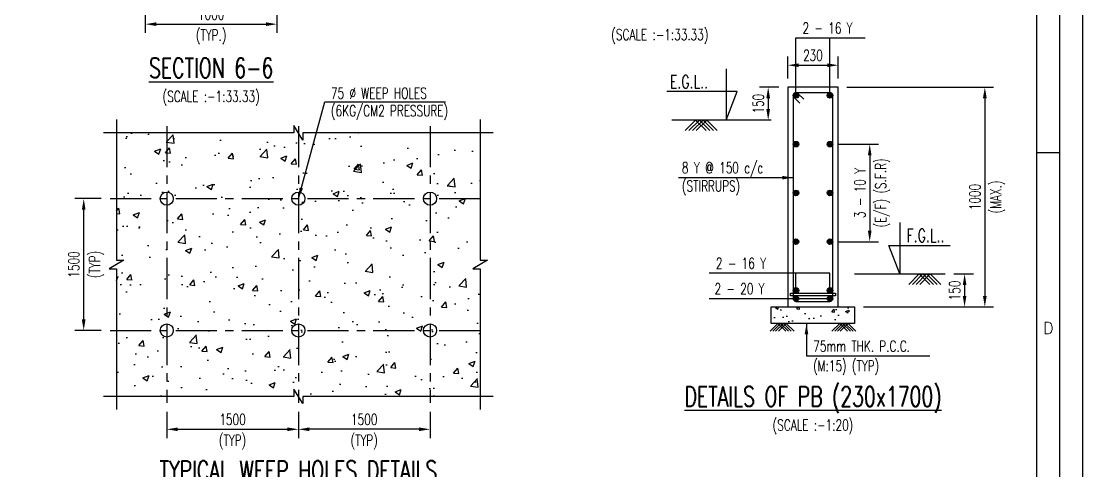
# Model space of a CAD drawing. Header units: millimetres. Extents: x 2843046 to 3042813, y -234641 to -168101.
# Drawn here: x 2906966 to 2931158, y -198694 to -188464 of the extents above; entities that cross this region are included whole.
import ezdxf
from ezdxf.enums import TextEntityAlignment as Align

# ---------------------------------------------------------------- set-up
doc = ezdxf.new("R2010")
doc.units = ezdxf.units.MM
doc.header["$MEASUREMENT"] = 0
doc.header["$PDMODE"] = 34
doc.header["$PDSIZE"] = -5
doc.linetypes.add('CENTER', pattern=[2, 1.25, -0.25, 0.25, -0.25])
doc.linetypes.add('CENTER2', pattern=[28.575, 19.05, -3.175, 3.175, -3.175])
for name, color, linetype in [('LINE CUT', 8, 'Continuous'), ('PNA', 8, 'Continuous'), ('S-CENTER LINE', 8, 'CENTER2'), ('S-COLUMN', 1, 'Continuous'), ('S-CONCRET LINE', 4, 'Continuous'), ('S-DIM-1', 5, 'Continuous'), ('S-LEVEL SECTION', 3, 'Continuous'), ('S-PCC', 9, 'Continuous'), ('S-REINFORCEMENT', 6, 'Continuous'), ('S-STIRUPS)', 3, 'Continuous'), ('S-TEXT', 2, 'Continuous'), ('S-TEXT-1', 4, 'Continuous'), ('S-TITIL', 6, 'Continuous'), ('SHEET', 7, 'Continuous')]:
    doc.layers.add(name, color=color, linetype=linetype)
doc.styles.add('ROMANS', font='simplex.shx', dxfattribs={"width": 0.7})
doc.dimstyles.new('dim100', dxfattribs={"dimtxt": 250, "dimasz": 250, "dimexe": 200, "dimexo": 200, "dimgap": 100, "dimtad": 1, "dimdec": 0, "dimzin": 0, "dimdsep": 46, "dimtxsty": 'ROMANS', "dimcen": 0, "dimclrd": 5, "dimclre": 5, "dimclrt": 4, "dimadec": 0, "dimazin": 0, "dimtfac": 1, "dimtdec": 0, "dimtix": 1, "dimtofl": 0, "dimtmove": 2, "dimatfit": 3, "dimfxl": 0, "dimtolj": 1, "dimtzin": 0, "dimlwd": -1, "dimlwe": -1, "dimarcsym": 0})
doc.dimstyles.new('dim20', dxfattribs={"dimtxt": 250, "dimasz": 250, "dimexe": 200, "dimexo": 200, "dimgap": 100, "dimtad": 1, "dimdec": 0, "dimlfac": 0.2, "dimzin": 0, "dimdsep": 46, "dimtxsty": 'ROMANS', "dimcen": 0, "dimclrd": 5, "dimclre": 5, "dimclrt": 4, "dimadec": 0, "dimazin": 0, "dimtfac": 1, "dimtdec": 0, "dimtix": 1, "dimtofl": 0, "dimtmove": 2, "dimatfit": 3, "dimfxl": 0, "dimtolj": 1, "dimtzin": 0, "dimlwd": -1, "dimlwe": -1, "dimarcsym": 0})
doc.dimstyles.new('dim33.33', dxfattribs={"dimtxt": 250, "dimasz": 250, "dimexe": 200, "dimexo": 200, "dimgap": 100, "dimtad": 1, "dimdec": 0, "dimlfac": 0.333331, "dimzin": 0, "dimdsep": 46, "dimtxsty": 'ROMANS', "dimcen": 0, "dimclrd": 5, "dimclre": 5, "dimclrt": 4, "dimadec": 0, "dimazin": 0, "dimtfac": 1, "dimtdec": 0, "dimtix": 1, "dimtofl": 0, "dimtmove": 2, "dimatfit": 3, "dimfxl": 0, "dimtolj": 1, "dimtzin": 0, "dimlwd": -1, "dimlwe": -1, "dimarcsym": 0})
doc.dimstyles.new('dim50', dxfattribs={"dimtxt": 250, "dimasz": 250, "dimexe": 200, "dimexo": 200, "dimgap": 100, "dimtad": 1, "dimdec": 0, "dimlfac": 0.5, "dimzin": 0, "dimdsep": 46, "dimtxsty": 'ROMANS', "dimcen": 0, "dimclrd": 5, "dimclre": 5, "dimclrt": 4, "dimadec": 0, "dimazin": 0, "dimtfac": 1, "dimtdec": 0, "dimtix": 1, "dimtofl": 0, "dimtmove": 2, "dimatfit": 3, "dimfxl": 0, "dimtolj": 1, "dimtzin": 0, "dimlwd": -1, "dimlwe": -1, "dimarcsym": 0})

# ---------------------------------------------------------------- blocks, each defined once
blk = doc.blocks.new('*D33')
at = {"layer": 'Defpoints', "color": 0, "lineweight": -2}
for p in [(2910282, -197151), (2913282, -197151), (2913282, -197751)]:
    blk.add_point(p, dxfattribs=at)
at = {"layer": 'S-DIM-1', "color": 5}
for p, q in [((2910282, -197351), (2910282, -197951)), ((2913282, -197351), (2913282, -197951)), ((2910532, -197751), (2913032, -197751))]:
    blk.add_line(p, q, dxfattribs=at)
at = {"layer": 'S-DIM-1', "color": 5, "lineweight": -2}
for points in [[(2910532, -197709), (2910532, -197792), (2910282, -197751)], [(2913032, -197792), (2913032, -197709), (2913282, -197751)]]:
    blk.add_solid(points, dxfattribs=at)
at = {"layer": 'S-DIM-1', "color": 4, "char_height": 250, "attachment_point": 5, "style": 'ROMANS'}
for s, insert in [('\\A1;1500', (2911782, -197526)), ('\\A1;(TYP)', (2911782, -198041))]:
    blk.add_mtext(s, dxfattribs=dict(at, insert=insert))
blk = doc.blocks.new('*D34')
at = {"layer": 'Defpoints', "color": 0, "lineweight": -2}
for p in [(2908390, -192501), (2908990, -192501), (2908990, -195501)]:
    blk.add_point(p, dxfattribs=at)
at = {"layer": 'S-DIM-1', "color": 5}
for p, q in [((2908790, -192501), (2908190, -192501)), ((2908390, -195251), (2908390, -192751)), ((2908790, -195501), (2908190, -195501))]:
    blk.add_line(p, q, dxfattribs=at)
at = {"layer": 'S-DIM-1', "color": 5, "lineweight": -2}
for points in [[(2908431, -192751), (2908348, -192751), (2908390, -192501)], [(2908348, -195251), (2908431, -195251), (2908390, -195501)]]:
    blk.add_solid(points, dxfattribs=at)
at = {"layer": 'S-DIM-1', "color": 4, "char_height": 250, "attachment_point": 5, "rotation": 90, "style": 'ROMANS'}
for s, insert in [('\\A1;1500', (2908165, -194001)), ('\\A1;(TYP)', (2908680, -194001))]:
    blk.add_mtext(s, dxfattribs=dict(at, insert=insert))
blk = doc.blocks.new('*D35')
at = {"layer": 'Defpoints', "color": 0, "lineweight": -2}
for p in [(2913282, -197151), (2916282, -197151), (2913282, -197751)]:
    blk.add_point(p, dxfattribs=at)
at = {"layer": 'S-DIM-1', "color": 5}
for p, q in [((2913282, -197351), (2913282, -197951)), ((2916282, -197351), (2916282, -197951)), ((2916032, -197751), (2913532, -197751))]:
    blk.add_line(p, q, dxfattribs=at)
at = {"layer": 'S-DIM-1', "color": 5, "lineweight": -2}
for points in [[(2913532, -197709), (2913532, -197792), (2913282, -197751)], [(2916032, -197792), (2916032, -197709), (2916282, -197751)]]:
    blk.add_solid(points, dxfattribs=at)
at = {"layer": 'S-DIM-1', "color": 4, "char_height": 250, "attachment_point": 5, "style": 'ROMANS'}
for s, insert in [('\\A1;1500', (2914782, -197526)), ('\\A1;(TYP)', (2914782, -198041))]:
    blk.add_mtext(s, dxfattribs=dict(at, insert=insert))
blk = doc.blocks.new('zw$C05B')
at = {"flags": 128}
blk.add_lwpolyline([(0, 0), (82749, 0), (82749, 58210), (0, 58210)], close=True, dxfattribs=at)
at = {"layer": 'PNA'}
blk.add_line((81765, 36282), (82257, 36282), dxfattribs=at)
at = {"layer": 'PNA', "color": 1}
for points in [[(984, 492), (82257, 492), (82257, 57718), (984, 57718)], [(1968, 984), (81765, 984), (81765, 57226), (1968, 57226)]]:
    blk.add_lwpolyline(points, close=True, dxfattribs=at)
at = {"layer": 'PNA', "style": 'ROMANS'}
blk.add_text('D', height=246, dxfattribs=at).set_placement((82011, 32529), align=Align.MIDDLE)
blk = doc.blocks.new('*D64')
at = {"layer": 'Defpoints', "color": 0, "lineweight": -2}
for p in [(2925584, -189965), (2925959, -194965), (2928926, -194965)]:
    blk.add_point(p, dxfattribs=at)
at = {"layer": 'S-DIM-1', "color": 5}
for p, q in [((2925784, -189965), (2929126, -189965)), ((2928926, -190215), (2928926, -194715)), ((2926159, -194965), (2929126, -194965))]:
    blk.add_line(p, q, dxfattribs=at)
at = {"layer": 'S-DIM-1', "color": 5, "lineweight": -2}
for points in [[(2928968, -190215), (2928884, -190215), (2928926, -189965)], [(2928884, -194715), (2928968, -194715), (2928926, -194965)]]:
    blk.add_solid(points, dxfattribs=at)
at = {"layer": 'S-DIM-1', "color": 4, "char_height": 250, "attachment_point": 5, "rotation": 90, "style": 'ROMANS'}
for s, insert in [('\\A1;1000', (2928701, -192465)), ('\\A1;\\Fsimplex.shx|c1;(MAX.)', (2929216, -192465))]:
    blk.add_mtext(s, dxfattribs=dict(at, insert=insert))
blk = doc.blocks.new('*D65')
at = {"layer": 'Defpoints', "color": 0, "lineweight": -2}
for p in [(2925584, -189465), (2924434, -189965), (2925584, -189965)]:
    blk.add_point(p, dxfattribs=at)
at = {"layer": 'S-DIM-1', "color": 5}
for p, q in [((2924434, -189765), (2924434, -189265)), ((2925584, -189765), (2925584, -189265)), ((2924684, -189465), (2925334, -189465))]:
    blk.add_line(p, q, dxfattribs=at)
at = {"layer": 'S-DIM-1', "color": 5, "lineweight": -2}
for points in [[(2924684, -189423), (2924684, -189507), (2924434, -189465)], [(2925334, -189507), (2925334, -189423), (2925584, -189465)]]:
    blk.add_solid(points, dxfattribs=at)
at = {"layer": 'S-DIM-1', "color": 4, "insert": (2925009, -189240), "char_height": 250, "attachment_point": 5, "style": 'ROMANS'}
blk.add_mtext('\\A1;{230}', dxfattribs=at)
blk = doc.blocks.new('*D66')
at = {"layer": 'Defpoints', "color": 0, "lineweight": -2}
for p in [(2925397, -191262), (2925397, -193481), (2926303, -193481)]:
    blk.add_point(p, dxfattribs=at)
at = {"layer": 'S-DIM-1', "color": 5}
for p, q in [((2925597, -191262), (2926503, -191262)), ((2926303, -191512), (2926303, -193231)), ((2925597, -193481), (2926503, -193481))]:
    blk.add_line(p, q, dxfattribs=at)
at = {"layer": 'S-DIM-1', "color": 5, "lineweight": -2}
for points in [[(2926344, -191512), (2926261, -191512), (2926303, -191262)], [(2926261, -193231), (2926344, -193231), (2926303, -193481)]]:
    blk.add_solid(points, dxfattribs=at)
at = {"layer": 'S-DIM-1', "color": 4, "char_height": 250, "attachment_point": 5, "rotation": 90, "style": 'ROMANS'}
for s, insert in [('\\A1;3 - 10 Y', (2926078, -192372)), ('\\A1;(E/F) (S.F.R)', (2926593, -192372))]:
    blk.add_mtext(s, dxfattribs=dict(at, insert=insert))
blk = doc.blocks.new('*D67')
at = {"layer": 'Defpoints', "color": 0, "lineweight": -2}
for p in [(2928019, -194215), (2928019, -194965), (2928465, -194965)]:
    blk.add_point(p, dxfattribs=at)
at = {"layer": 'S-DIM-1', "color": 5}
for p, q in [((2928219, -194215), (2928665, -194215)), ((2928465, -194465), (2928465, -194715)), ((2928219, -194965), (2928665, -194965))]:
    blk.add_line(p, q, dxfattribs=at)
at = {"layer": 'S-DIM-1', "color": 5, "lineweight": -2}
for points in [[(2928506, -194465), (2928423, -194465), (2928465, -194215)], [(2928423, -194715), (2928506, -194715), (2928465, -194965)]]:
    blk.add_solid(points, dxfattribs=at)
at = {"layer": 'S-DIM-1', "color": 4, "insert": (2928240, -194590), "char_height": 250, "attachment_point": 5, "rotation": 90, "style": 'ROMANS'}
blk.add_mtext('\\A1;150', dxfattribs=at)
blk = doc.blocks.new('*D68')
at = {"layer": 'Defpoints', "color": 0, "lineweight": -2}
for p in [(2924434, -189965), (2923989, -190715), (2924059, -190715)]:
    blk.add_point(p, dxfattribs=at)
at = {"layer": 'S-DIM-1', "color": 5}
for p, q in [((2924234, -189965), (2923789, -189965)), ((2923989, -190215), (2923989, -190465)), ((2923859, -190715), (2923789, -190715))]:
    blk.add_line(p, q, dxfattribs=at)
at = {"layer": 'S-DIM-1', "color": 5, "lineweight": -2}
for points in [[(2924031, -190215), (2923947, -190215), (2923989, -189965)], [(2923947, -190465), (2924031, -190465), (2923989, -190715)]]:
    blk.add_solid(points, dxfattribs=at)
at = {"layer": 'S-DIM-1', "color": 4, "insert": (2923764, -190340), "char_height": 250, "attachment_point": 5, "rotation": 90, "style": 'ROMANS'}
blk.add_mtext('\\A1;150', dxfattribs=at)
blk = doc.blocks.new('*D134')
at = {"layer": 'Defpoints', "color": 0, "lineweight": -2}
for p in [(2909794, -185339), (2912794, -185789), (2912794, -188530)]:
    blk.add_point(p, dxfattribs=at)
at = {"layer": 'S-DIM-1', "color": 5}
for p, q in [((2909794, -185539), (2909794, -188730)), ((2912794, -185989), (2912794, -188730)), ((2910044, -188530), (2912544, -188530))]:
    blk.add_line(p, q, dxfattribs=at)
at = {"layer": 'S-DIM-1', "color": 5, "lineweight": -2}
for points in [[(2910044, -188489), (2910044, -188572), (2909794, -188530)], [(2912544, -188572), (2912544, -188489), (2912794, -188530)]]:
    blk.add_solid(points, dxfattribs=at)
at = {"layer": 'S-DIM-1', "color": 4, "char_height": 250, "attachment_point": 5, "style": 'ROMANS'}
for s, insert in [('\\A1;1000', (2911294, -188305)), ('\\A1;(TYP.)', (2911294, -188821))]:
    blk.add_mtext(s, dxfattribs=dict(at, insert=insert))

msp = doc.modelspace()

# ---------------------------------------------------------------- hatches: boundary and pattern name
at = {"layer": 'S-PCC'}
h = msp.add_hatch(dxfattribs=at)
h.set_pattern_fill('AR-CONC', color=0, scale=200)
h.set_pattern_definition([(50, (-13544196.6, 898813.9), (1434.520365, -125.50427), [150, -1650]), (355, (-13544196.6, 898813.9), (-277.50267, 1504.38427), [120, -1320]), (100.451444, (-13544077, 898803.5), (1157.01769, 1378.87998), [127.48038, -1402.28422]), (46.1842, (-13544196.6, 899214), (2134.48266, -331.03856), [225, -2475]), (96.635635, (-13544018.7, 899186.3), (1869.3239, 1948.2372), [191.22068, -2103.42752]), (351.184164, (-13544196.6, 899214), (1869.3239, 1948.2372), [180, -1980]), (21, (-13543996.6, 899113.9), (1193.814104, -805.23778), [150, -1650]), (326, (-13543996.6, 899113.9), (486.63066, 1450.30009), [120, -1320]), (71.451445, (-13543897.1, 899046.8), (1680.44475, 645.0623), [127.48038, -1402.28422]), (37.5, (-13544196.56, 898813.9), (24.31971, 665.787708), [0, -1304, 0, -1340, 0, -1325]), (7.5, (-13544196.56, 898813.9), (526.139075, 788.823424), [0, -764, 0, -1274, 0, -505]), (327.5, (-13544642.56, 898813.9), (1067.644872, -45.109743), [0, -500, 0, -1560, 0, -2070]), (317.5, (-13544842.6, 898813.9), (1166.37234, 200.209965), [0, -650, 0, -1036, 0, -1470])])
h.paths.add_polyline_path([(2909139.6, -191000.7), (2909139.6, -193899.3), (2909306, -193899.3), (2908973.2, -194102), (2909139.6, -194102), (2909139.6, -197000.7), (2917424.5, -197000.7), (2917424.5, -194102), (2917258.1, -194102), (2917590.8, -193899.3), (2917424.5, -193899.3), (2917424.5, -191000.7)])
at = {"layer": 'S-PCC', "linetype": 'ByBlock'}
h = msp.add_hatch(dxfattribs=at)
h.set_pattern_fill('AR-CONC,_O', color=8, scale=111.111111)
h.set_pattern_definition([(50, (-25574344.6, 490955.1), (796.955758, -69.724594), [83.333333, -916.666667]), (355, (-25574344.6, 490955.1), (-154.168148, 835.769037), [66.666667, -733.333333]), (100.4514445, (-25574278.2, 490949.3), (642.787607, 766.044434), [70.822436, -779.04679]), (46.1842, (-25574344.6, 491177.3), (1185.8237, -183.910312), [125, -1375]), (96.6356355, (-25574245.8, 491162), (1038.513273, 1082.354), [106.233713, -1168.570844]), (351.184164, (-25574344.6, 491177.3), (1038.51327, 1082.354), [100, -1100]), (21, (-25574233.5, 491121.74), (663.230058, -447.354323), [83.333333, -916.666667]), (326, (-25574233.5, 491121.74), (270.350369, 805.722272), [66.666667, -733.333333]), (71.4514447, (-25574178.2, 491084.5), (933.580419, 358.367948), [70.822433, -779.04679]), (37.5, (-25574344.6, 490955.07), (13.5109504, 369.8820598), [0, -724.4444444, 0, -744.4444444, 0, -736.111111]), (7.5, (-25574344.6, 490955.07), (292.299486, 438.2352354), [0, -424.4444444, 0, -707.777778, 0, -280.5555556]), (327.5, (-25574592.38, 490955.07), (593.1360402, -25.0609686), [0, -277.777778, 0, -866.666667, 0, -1150]), (317.5, (-25574703.5, 490955.1), (647.984633, 111.227758), [0, -361.111111, 0, -575.555556, 0, -816.666667])])
h.paths.add_polyline_path([(2924059.4, -195340.3), (2924059.4, -194965.3), (2925959.4, -194965.3), (2925959.4, -195340.3)])

# ---------------------------------------------------------------- linework, layer by layer
at = {"layer": 'LINE CUT'}
for points in [[(2917724.5, -191000.7), (2913383.4, -191000.7), (2913383.4, -191167.1), (2913180.7, -190834.3), (2913180.7, -191000.7), (2908839.6, -191000.7)], [(2909139.6, -190700.7), (2909139.6, -193899.3), (2909306, -193899.3), (2908973.2, -194102), (2909139.6, -194102), (2909139.6, -197300.7)], [(2917424.5, -190700.7), (2917424.5, -193899.3), (2917590.8, -193899.3), (2917258.1, -194102), (2917424.5, -194102), (2917424.5, -197300.7)], [(2917724.5, -197000.7), (2913383.4, -197000.7), (2913383.4, -197167.1), (2913180.7, -196834.3), (2913180.7, -197000.7), (2908839.6, -197000.7)]]:
    msp.add_lwpolyline(points, dxfattribs=at)
at = {"layer": 'S-CENTER LINE', "linetype": 'CENTER', "ltscale": 750}
for p, q in [((2910282, -190850.7), (2910282, -197150.7)), ((2913282, -190850.7), (2913282, -197150.7)), ((2916282, -190850.7), (2916282, -197150.7)), ((2908989.6, -192500.7), (2917424.5, -192500.7)), ((2908989.6, -195500.7), (2917424.5, -195500.7))]:
    msp.add_line(p, q, dxfattribs=at)
at = {"layer": 'S-COLUMN', "color": 4, "ltscale": 5, "elevation": -32.1}
msp.add_lwpolyline([(2924434.4, -189965.3), (2924434.4, -194965.3), (2925584.4, -194965.3), (2925584.4, -189965.3)], close=True, dxfattribs=at)
at = {"layer": 'S-CONCRET LINE'}
for centre in [(2910282, -192500.7), (2913282, -192500.7), (2916282, -192500.7), (2910282, -195500.7), (2913282, -195500.7), (2916282, -195500.7)]:
    msp.add_circle(centre, 150, dxfattribs=at)
at = {"layer": 'S-LEVEL SECTION'}
for p, q in [((2924059.4, -190715.3, -32.1), (2921790.2, -190715.3, -32.1)), ((2925959.4, -194215.3, -32.1), (2928019.1, -194215.3, -32.1))]:
    msp.add_line(p, q, dxfattribs=at)
at = {"layer": 'S-LEVEL SECTION', "elevation": -32.1}
for points in [[(2923029.6, -189544.9), (2923029.6, -190715.3), (2923279.6, -190065.3), (2921676.3, -190065.3)], [(2926989.3, -193044.9), (2926989.3, -194215.3), (2926739.3, -193565.3), (2928133, -193565.3)]]:
    msp.add_lwpolyline(points, dxfattribs=at)
at = {"layer": 'S-PCC', "elevation": -32.1}
for points in [[(2922096.6, -190953.9), (2922335.3, -190715.3), (2922573.9, -190953.9)], [(2922181, -190953.9), (2922419.7, -190715.3), (2922658.3, -190953.9)], [(2922265.4, -190953.9), (2922504, -190715.3), (2922742.7, -190953.9)], [(2922349.8, -190953.9), (2922588.4, -190715.3), (2922827.1, -190953.9)], [(2927669.1, -194453.9), (2927430.5, -194215.3), (2927191.8, -194453.9)], [(2927753.5, -194453.9), (2927514.9, -194215.3), (2927276.2, -194453.9)], [(2927837.9, -194453.9), (2927599.2, -194215.3), (2927360.6, -194453.9)], [(2927922.3, -194453.9), (2927683.6, -194215.3), (2927445, -194453.9)]]:
    msp.add_lwpolyline(points, dxfattribs=at)
at = {"layer": 'S-PCC', "color": 8, "elevation": -32.1}
msp.add_lwpolyline([(2924059.4, -195340.3), (2924059.4, -194965.3), (2925959.4, -194965.3), (2925959.4, -195340.3)], close=True, dxfattribs=at)
at = {"layer": 'S-PCC', "color": 8, "elevation": -44.5}
for points in [[(2924030.5, -195519.3), (2924209.4, -195340.3), (2924388.4, -195519.3)], [(2924093.7, -195519.3), (2924272.7, -195340.3), (2924451.7, -195519.3)], [(2924157, -195519.3), (2924336, -195340.3), (2924515, -195519.3)], [(2924220.3, -195519.3), (2924399.3, -195340.3), (2924578.3, -195519.3)], [(2925798.6, -195519.3), (2925619.6, -195340.3), (2925440.6, -195519.3)], [(2925861.9, -195519.3), (2925682.9, -195340.3), (2925503.9, -195519.3)], [(2925925.1, -195519.3), (2925746.2, -195340.3), (2925567.2, -195519.3)], [(2925988.4, -195519.3), (2925809.4, -195340.3), (2925630.5, -195519.3)]]:
    msp.add_lwpolyline(points, dxfattribs=at)
at = {"layer": 'S-REINFORCEMENT', "const_width": 62.5}
for points, elevation in [([(2924621.9, -190121.5, -1), (2924621.9, -190184, -1)], -32.1), ([(2925396.9, -190121.5, 1), (2925396.9, -190184, 1)], -32.1), ([(2924621.9, -191230.9, -1), (2924621.9, -191293.4, -1)], -31.3), ([(2925396.9, -191230.9, 1), (2925396.9, -191293.4, 1)], -31.3), ([(2924621.9, -192340.3, -1), (2924621.9, -192402.8, -1)], -30.5), ([(2925396.9, -192340.3, 1), (2925396.9, -192402.8, 1)], -30.5), ([(2924621.9, -193449.7, -1), (2924621.9, -193512.2, -1)], -29.7), ([(2925396.9, -193449.7, 1), (2925396.9, -193512.2, 1)], -29.7), ([(2924621.9, -194559.1, -1), (2924621.9, -194621.6, -1)], -32.1), ([(2924621.9, -194809, 1), (2924621.9, -194746.5, 1)], -32.1), ([(2925396.9, -194559.1, 1), (2925396.9, -194621.6, 1)], -32.1), ([(2925396.9, -194809, -1), (2925396.9, -194746.5, -1)], -32.1)]:
    msp.add_lwpolyline(points, format="xyb", close=True, dxfattribs=dict(at, elevation=elevation))
at = {"layer": 'S-REINFORCEMENT'}
for centre in [(2924621.9, -190152.8, -32.1), (2925396.9, -190152.8, -32.1), (2924621.9, -191262.2, -31.3), (2925396.9, -191262.2, -31.3), (2924621.9, -192371.6, -30.5), (2925396.9, -192371.6, -30.5), (2924621.9, -193481, -29.7), (2925396.9, -193481, -29.7), (2924621.9, -194590.4, -32.1), (2924621.9, -194777.8, -32.1), (2925396.9, -194590.4, -32.1), (2925396.9, -194777.8, -32.1)]:
    msp.add_circle(centre, 62.5, dxfattribs=at)
at = {"layer": 'S-STIRUPS)', "color": 2, "elevation": -32.1}
msp.add_lwpolyline([(2924798.7, -190241.2), (2924666.1, -190108.6, 0.6681794), (2924559.4, -190152.8), (2924559.4, -194777.8, 0.4142136), (2924621.9, -194840.3), (2925396.9, -194840.3, 0.4142136), (2925459.4, -194777.8), (2925459.4, -190152.8, 0.4142136), (2925396.9, -190090.3), (2924621.9, -190090.3, 0.6681794), (2924577.7, -190197), (2924710.3, -190329.6)], format="xyb", dxfattribs=at)
at = {"layer": 'S-STIRUPS)', "color": 8, "elevation": -32.1}
msp.add_lwpolyline([(2925521.9, -194652.9), (2925521.9, -194715.4), (2924496.9, -194715.4), (2924496.9, -194652.9)], close=True, dxfattribs=at)

# ---------------------------------------------------------------- block references
at = {"layer": 'SHEET', "xscale": 1.064813359128304, "yscale": 1.064813359128304, "zscale": 1.064813359128304}
msp.add_blockref('zw$C05B', (2843046.1, -230083.7, 153353), dxfattribs=at)

# ---------------------------------------------------------------- texts
at = {"layer": 'S-LEVEL SECTION', "style": 'ROMANS', "width": 0.7}
for s, p in [('E.G.L..', (2921747.2, -189840.3, -32.1)), ('F.G.L..', (2927142.1, -193340.3, -32.1))]:
    msp.add_text(s, height=300, dxfattribs=at).set_placement(p, align=Align.MIDDLE_LEFT)
at = {"layer": 'S-TEXT', "style": 'ROMANS', "width": 0.7}
for s, p in [('(SCALE :-1:33.33)', (2921520.6, -188768.7, 30.5)), ('(SCALE :-1:33.33)', (2911294, -190176.1, 30.5)), ('(SCALE :-1:20)', (2925009.4, -197654.1, -3.2))]:
    msp.add_text(s, height=250, dxfattribs=at).set_placement(p, align=Align.MIDDLE_CENTER)
at = {"layer": 'S-TEXT-1', "style": 'ROMANS', "width": 0.7}
for s, p in [('2 - 16 Y', (2924771.9, -188620.1, -30.5)), ('75 %%C WEEP HOLES', (2914025.8, -190101.7, -5.5)), ('(6KG/CM2 PRESSURE)', (2914025.8, -190501.7, -5.5)), ('8 Y @ 150 c/c', (2922024.3, -191799, -30.5)), ('(STIRRUPS)', (2922024.3, -192213.3, -30.5)), ('2 - 16 Y', (2922799.3, -193973, -32.1)), ('2 - 20 Y', (2922765.9, -194552.8, -32.1)), ('75mm THK. P.C.C.', (2925014.5, -195858.7, -57)), ('(M:15) (TYP)', (2925011.5, -196306.3, -57))]:
    msp.add_text(s, height=250, dxfattribs=at).set_placement(p, align=Align.MIDDLE_LEFT)
at = {"layer": 'S-TITIL', "style": 'ROMANS', "width": 0.7}
for s, p in [('%%USECTION 6-6', (2911294, -189526.1, 30.5)), ('%%UDETAILS OF PB (230x1700)', (2925009.4, -197004.1, -3.2)), ('%%UTYPICAL WEEP HOLES DETAILS', (2913282, -198691.4))]:
    msp.add_text(s, height=450, dxfattribs=at).set_placement(p, align=Align.MIDDLE_CENTER)

# ---------------------------------------------------------------- dimensions: what is measured, and where the dimension line sits
at = {"layer": 'S-DIM-1'}
dim = msp.add_linear_dim(base=(2912794, -188530.4), p1=(2909794, -185339.5, -19.4), p2=(2912794, -185789.5), text='<>\\X(TYP.)', dimstyle='dim33.33', override={"dimtxt": 250, "dimasz": 250, "dimtmove": 0}, dxfattribs=at)
dim.commit()
dim.dimension.update_dxf_attribs({"geometry": '*D134', "text_midpoint": (2911294, -188530.4)})
for base, p1, p2, angle, text, picture, middle in [((2925584.4, -189465, -30.5), (2924434.4, -189965.3, -30.5), (2925584.4, -189965.3, -30.5), 180, '{<>}', '*D65', (2925009.4, -189240, -30.5)), ((2928926, -194965.3, -32.1), (2925584.4, -189965.3, -32.1), (2925959.4, -194965.3, -32.1), 90, '<>\\X\\Fsimplex.shx|c1;(MAX.)', '*D64', (2928926, -192465.3, -32.1))]:
    dim = msp.add_linear_dim(base=base, p1=p1, p2=p2, angle=angle, text=text, dimstyle='dim20', override={"dimtxsty": 'ROMANS'}, dxfattribs=at)
    dim.commit()
    dim.dimension.update_dxf_attribs({"geometry": picture, "text_midpoint": middle})
for base, p1, p2, picture, middle in [((2923988.9, -190715.3, -32.1), (2924434.4, -189965.3, -7.4), (2924059.4, -190715.3, -32.1), '*D68', (2923763.9, -190340.3, -32.1)), ((2928464.6, -194965.3, -56.7), (2928019.1, -194215.3, -32.1), (2928019.1, -194965.3, -35.2), '*D67', (2928239.6, -194590.3, -56.7))]:
    dim = msp.add_linear_dim(base=base, p1=p1, p2=p2, angle=90, dimstyle='dim20', dxfattribs=at)
    dim.commit()
    dim.dimension.update_dxf_attribs({"geometry": picture, "text_midpoint": middle})
dim = msp.add_linear_dim(base=(2926302.8, -193481, -26.4), p1=(2925396.9, -191262.2, -31.3), p2=(2925396.9, -193481, -9485.8), angle=90, text='3 - 10 Y\\X(E/F) (S.F.R)', dimstyle='dim20', override={"dimtxsty": 'ROMANS', "dimtmove": 0}, dxfattribs=at)
dim.commit()
dim.dimension.update_dxf_attribs({"geometry": '*D66', "text_midpoint": (2926302.8, -192371.6, -26.4), "dimtype": 160})
for base, p1, p2, angle, picture, middle in [((2908389.6, -192500.7, -5.5), (2908989.6, -195500.7, -5.5), (2908989.6, -192500.7, -5.5), 90, '*D34', (2908389.6, -194000.7, -5.5)), ((2913282, -197750.7, -5.5), (2916282, -197150.7, -5.5), (2913282, -197150.7, -5.5), 180, '*D35', (2914782, -197750.7, -5.5))]:
    dim = msp.add_linear_dim(base=base, p1=p1, p2=p2, angle=angle, text='<>\\X(TYP)', dimstyle='dim50', dxfattribs=at)
    dim.commit()
    dim.dimension.update_dxf_attribs({"geometry": picture, "text_midpoint": middle})
dim = msp.add_linear_dim(base=(2913282, -197750.7, -5.5), p1=(2910282, -197150.7, -5.5), p2=(2913282, -197150.7, -5.5), text='<>\\X(TYP)', dimstyle='dim50', dxfattribs=at)
dim.commit()
dim.dimension.update_dxf_attribs({"geometry": '*D33', "text_midpoint": (2911782, -197750.7, -5.5)})

# ---------------------------------------------------------------- leaders
at = {"layer": 'S-DIM-1', "has_arrowhead": 0}
for points in [[(2924621.9, -190152.8, -32.1), (2924621.9, -188845.1, -32.1), (2926195.6, -188845.1, -32.1)], [(2925396.9, -190152.8, -32.1), (2925396.9, -188845.1, -32.1), (2926195.6, -188845.1, -32.1)], [(2925396.9, -194590.4, -28.9), (2925396.9, -194198, -28.9), (2922644.9, -194198, -28.9)], [(2924621.9, -194590.4, -28.9), (2924621.9, -194198, -28.9), (2922644.9, -194198, -28.9)], [(2925396.9, -194777.8, -30.5), (2922646.4, -194777.8, -30.5)], [(2924621.9, -194777.8, -30.5), (2922646.4, -194777.8, -30.5)]]:
    msp.add_leader(points, dimstyle='dim20', override={"dimldrblk": 'None'}, dxfattribs=at)
at = {"layer": 'S-DIM-1'}
msp.add_leader([(2913282, -192500.7, -11.1), (2913884.1, -190301.7, -11.1), (2916631.2, -190301.7, -11.1)], dimstyle='dim100', override={"dimgap": 100, "dimtad": 0}, dxfattribs=at)
for points in [[(2924559.4, -192024, -32.1), (2921947.4, -192024, -32.1)], [(2924861.5, -195340.3, -55.4), (2924861.5, -196081.3, -55.4), (2927670.2, -196081.3, -55.4)]]:
    msp.add_leader(points, dimstyle='dim33.33', dxfattribs=at)

doc.saveas('drawing.dxf')
